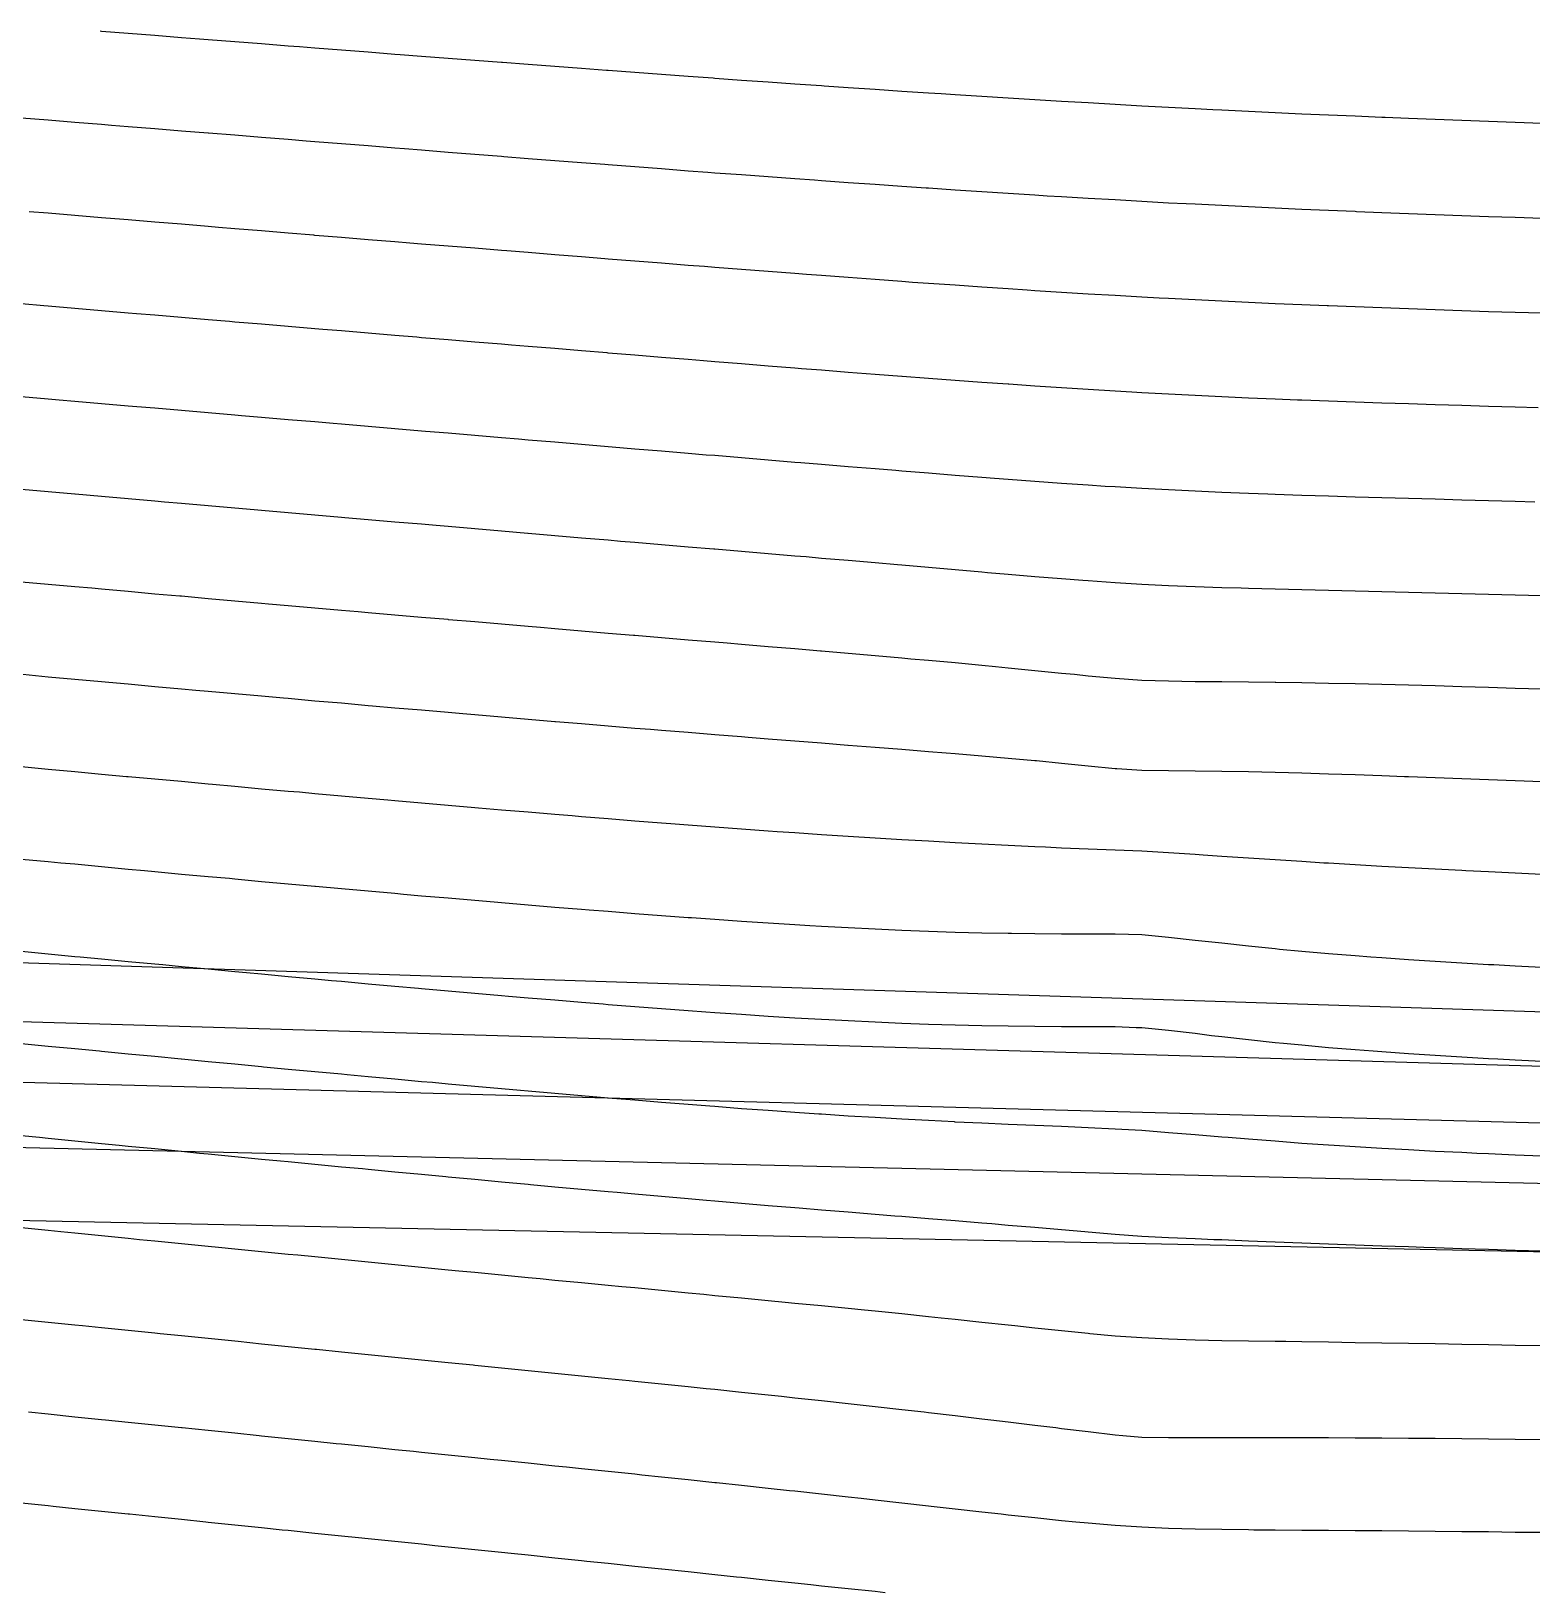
# Model space of a CAD drawing. Header units: metres. Extents: x 3387 to 5486, y 40 to 163.
# Drawn here: x 3616.4 to 3734.6, y 40 to 163 of the extents above; entities that cross this region are included whole.
import ezdxf

# ---------------------------------------------------------------- set-up
doc = ezdxf.new("R2010")
doc.units = ezdxf.units.M
for name, color, linetype in [('Contour_Level_10', 7, 'Continuous'), ('Contour_Level_11', 7, 'Continuous'), ('Contour_Level_12', 7, 'Continuous'), ('Contour_Level_13', 7, 'Continuous'), ('Contour_Level_14', 7, 'Continuous'), ('Contour_Level_15', 7, 'Continuous'), ('Contour_Level_16', 7, 'Continuous'), ('Contour_Level_17', 7, 'Continuous'), ('Contour_Level_18', 7, 'Continuous'), ('Contour_Level_19', 7, 'Continuous'), ('Contour_Level_20', 7, 'Continuous'), ('Contour_Level_21', 7, 'Continuous'), ('Contour_Level_22', 7, 'Continuous'), ('Contour_Level_23', 7, 'Continuous'), ('Contour_Level_7', 7, 'Continuous'), ('Contour_Level_8', 7, 'Continuous'), ('Contour_Level_9', 7, 'Continuous')]:
    doc.layers.add(name, color=color, linetype=linetype)

msp = doc.modelspace()

# ---------------------------------------------------------------- linework, layer by layer
at = {"layer": 'Contour_Level_10'}
msp.add_lwpolyline([(3735.09, 133.33), (3733.28, 133.38), (3731.18, 133.45), (3729.08, 133.51), (3726.98, 133.58), (3724.88, 133.64), (3722.78, 133.71), (3720.68, 133.78), (3718.57, 133.86), (3716.47, 133.94), (3716.15, 133.95), (3714.37, 134.02), (3712.27, 134.11), (3710.17, 134.2), (3708.07, 134.3), (3705.97, 134.41), (3703.87, 134.52), (3703.08, 134.57), (3701.77, 134.64), (3699.66, 134.77), (3697.56, 134.9), (3695.46, 135.04), (3693.39, 135.19), (3693.36, 135.19), (3691.26, 135.34), (3689.16, 135.49), (3687.06, 135.65), (3684.99, 135.8), (3684.96, 135.81), (3682.86, 135.97), (3680.75, 136.13), (3678.65, 136.3), (3677.07, 136.42), (3676.55, 136.46), (3674.45, 136.63), (3672.35, 136.8), (3670.25, 136.97), (3669.35, 137.04), (3668.15, 137.14), (3666.05, 137.31), (3663.95, 137.48), (3661.84, 137.65), (3661.75, 137.66), (3659.74, 137.82), (3657.64, 138), (3655.54, 138.17), (3654.23, 138.28), (3653.44, 138.34), (3651.34, 138.51), (3649.24, 138.69), (3647.14, 138.86), (3646.76, 138.89), (3645.04, 139.04), (3642.93, 139.21), (3640.83, 139.39), (3639.36, 139.51), (3638.73, 139.56), (3636.63, 139.74), (3634.53, 139.92), (3632.43, 140.09), (3632, 140.13), (3630.33, 140.27), (3628.23, 140.45), (3626.13, 140.63), (3624.68, 140.75), (3624.02, 140.8), (3621.92, 140.98), (3619.82, 141.16), (3617.72, 141.34), (3617.39, 141.37), (3615.62, 141.52)], dxfattribs=at)
at = {"layer": 'Contour_Level_11'}
msp.add_lwpolyline([(3734.84, 125.91), (3733.28, 125.96), (3731.18, 126.01), (3729.08, 126.07), (3726.98, 126.13), (3724.88, 126.19), (3722.78, 126.25), (3720.68, 126.31), (3718.57, 126.37), (3716.47, 126.44), (3714.37, 126.51), (3713.81, 126.53), (3712.27, 126.59), (3710.17, 126.67), (3708.07, 126.76), (3705.97, 126.87), (3703.87, 126.98), (3701.77, 127.1), (3701, 127.15), (3699.66, 127.24), (3697.56, 127.38), (3695.46, 127.53), (3693.36, 127.68), (3692.26, 127.77), (3691.26, 127.85), (3689.16, 128.01), (3687.06, 128.18), (3684.96, 128.35), (3684.51, 128.39), (3682.86, 128.52), (3680.75, 128.7), (3678.65, 128.87), (3677.01, 129.01), (3676.55, 129.04), (3674.45, 129.22), (3672.35, 129.39), (3670.25, 129.57), (3669.56, 129.62), (3668.15, 129.74), (3666.05, 129.92), (3663.95, 130.09), (3662.15, 130.24), (3661.84, 130.27), (3659.74, 130.44), (3657.64, 130.62), (3655.54, 130.79), (3654.77, 130.86), (3653.44, 130.97), (3651.34, 131.15), (3649.24, 131.33), (3647.44, 131.48), (3647.14, 131.5), (3645.04, 131.68), (3642.93, 131.86), (3640.83, 132.04), (3640.16, 132.1), (3638.73, 132.22), (3636.63, 132.4), (3634.53, 132.58), (3632.94, 132.71), (3632.43, 132.76), (3630.33, 132.94), (3628.23, 133.12), (3626.13, 133.3), (3625.75, 133.33), (3624.02, 133.48), (3621.92, 133.66), (3619.82, 133.84), (3618.6, 133.95), (3617.72, 134.03), (3615.62, 134.21)], dxfattribs=at)
at = {"layer": 'Contour_Level_12'}
msp.add_lwpolyline([(3735.38, 118.52), (3733.28, 118.57), (3731.18, 118.63), (3729.08, 118.69), (3726.98, 118.74), (3724.88, 118.79), (3722.78, 118.84), (3720.68, 118.89), (3718.57, 118.94), (3716.47, 118.99), (3714.37, 119.04), (3712.27, 119.1), (3711.71, 119.12), (3710.17, 119.16), (3708.07, 119.23), (3705.97, 119.32), (3703.87, 119.43), (3701.77, 119.56), (3699.66, 119.7), (3699.24, 119.73), (3697.56, 119.86), (3695.46, 120.03), (3693.36, 120.21), (3691.73, 120.35), (3691.26, 120.39), (3689.16, 120.58), (3687.06, 120.76), (3684.96, 120.94), (3684.62, 120.97), (3682.86, 121.12), (3680.75, 121.3), (3678.65, 121.48), (3677.43, 121.59), (3676.55, 121.66), (3674.45, 121.84), (3672.35, 122.02), (3670.25, 122.2), (3670.15, 122.21), (3668.15, 122.37), (3666.05, 122.55), (3663.95, 122.73), (3662.82, 122.82), (3661.84, 122.91), (3659.74, 123.08), (3657.64, 123.26), (3655.54, 123.44), (3655.52, 123.44), (3653.44, 123.62), (3651.34, 123.8), (3649.24, 123.98), (3648.28, 124.06), (3647.14, 124.16), (3645.04, 124.34), (3642.93, 124.52), (3641.09, 124.68), (3640.83, 124.7), (3638.73, 124.88), (3636.63, 125.06), (3634.53, 125.25), (3633.96, 125.3), (3632.43, 125.43), (3630.33, 125.61), (3628.23, 125.8), (3626.89, 125.91), (3626.13, 125.98), (3624.02, 126.17), (3621.92, 126.35), (3619.85, 126.53), (3619.82, 126.54), (3617.72, 126.72), (3615.62, 126.91)], dxfattribs=at)
at = {"layer": 'Contour_Level_13'}
msp.add_lwpolyline([(3735.38, 111.18), (3733.28, 111.24), (3731.18, 111.31), (3729.08, 111.37), (3726.98, 111.43), (3724.88, 111.48), (3722.78, 111.54), (3720.68, 111.59), (3718.57, 111.63), (3716.47, 111.67), (3714.43, 111.7), (3714.37, 111.7), (3712.27, 111.72), (3710.17, 111.74), (3708.07, 111.76), (3705.97, 111.8), (3703.87, 111.87), (3701.77, 112.01), (3699.66, 112.21), (3698.58, 112.32), (3697.56, 112.42), (3695.46, 112.63), (3693.36, 112.84), (3692.36, 112.93), (3691.26, 113.04), (3689.16, 113.24), (3687.06, 113.43), (3685.69, 113.55), (3684.96, 113.62), (3682.86, 113.8), (3680.75, 113.98), (3678.65, 114.16), (3678.56, 114.17), (3676.55, 114.34), (3674.45, 114.52), (3672.35, 114.69), (3671.21, 114.79), (3670.25, 114.87), (3668.15, 115.04), (3666.05, 115.22), (3663.95, 115.4), (3663.82, 115.41), (3661.84, 115.57), (3659.74, 115.75), (3657.64, 115.93), (3656.5, 116.03), (3655.54, 116.11), (3653.44, 116.29), (3651.34, 116.47), (3649.26, 116.64), (3649.24, 116.65), (3647.14, 116.83), (3645.04, 117.01), (3642.93, 117.19), (3642.13, 117.26), (3640.83, 117.37), (3638.73, 117.56), (3636.63, 117.74), (3635.07, 117.88), (3634.53, 117.93), (3632.43, 118.11), (3630.33, 118.3), (3628.23, 118.49), (3628.09, 118.5), (3626.13, 118.67), (3624.02, 118.86), (3621.92, 119.05), (3621.16, 119.12), (3619.82, 119.24), (3617.72, 119.42), (3615.62, 119.61)], dxfattribs=at)
at = {"layer": 'Contour_Level_14'}
msp.add_lwpolyline([(3735.38, 103.88), (3733.28, 103.96), (3731.18, 104.04), (3729.08, 104.11), (3726.98, 104.19), (3724.88, 104.27), (3724.58, 104.28), (3722.78, 104.35), (3720.68, 104.42), (3718.57, 104.49), (3716.47, 104.56), (3714.37, 104.61), (3712.27, 104.66), (3710.17, 104.69), (3708.07, 104.72), (3705.97, 104.73), (3703.87, 104.76), (3701.9, 104.9), (3701.77, 104.91), (3699.66, 105.12), (3697.56, 105.33), (3695.57, 105.52), (3695.46, 105.53), (3693.36, 105.72), (3691.26, 105.9), (3689.16, 106.08), (3688.47, 106.14), (3687.06, 106.25), (3684.96, 106.42), (3682.86, 106.59), (3680.75, 106.75), (3680.72, 106.75), (3678.65, 106.92), (3676.55, 107.08), (3674.45, 107.25), (3672.86, 107.37), (3672.35, 107.41), (3670.25, 107.58), (3668.15, 107.75), (3666.05, 107.92), (3665.16, 107.99), (3663.95, 108.09), (3661.84, 108.26), (3659.74, 108.44), (3657.68, 108.61), (3657.64, 108.61), (3655.54, 108.79), (3653.44, 108.97), (3651.34, 109.15), (3650.4, 109.23), (3649.24, 109.33), (3647.14, 109.51), (3645.04, 109.69), (3643.27, 109.84), (3642.93, 109.87), (3640.83, 110.06), (3638.73, 110.24), (3636.63, 110.43), (3636.26, 110.46), (3634.53, 110.62), (3632.43, 110.8), (3630.33, 110.99), (3629.35, 111.08), (3628.23, 111.18), (3626.13, 111.37), (3624.02, 111.56), (3622.51, 111.7), (3621.92, 111.75), (3619.82, 111.94), (3617.72, 112.13), (3615.72, 112.32)], dxfattribs=at)
at = {"layer": 'Contour_Level_15'}
msp.add_lwpolyline([(3735.38, 96.59), (3733.28, 96.68), (3731.18, 96.78), (3729.39, 96.86), (3729.08, 96.88), (3726.98, 96.99), (3724.88, 97.1), (3722.78, 97.21), (3720.68, 97.33), (3718.57, 97.46), (3718.22, 97.48), (3716.47, 97.59), (3714.37, 97.72), (3712.27, 97.86), (3710.17, 98), (3708.7, 98.1), (3708.07, 98.14), (3705.97, 98.28), (3703.87, 98.41), (3701.77, 98.5), (3699.66, 98.58), (3697.56, 98.66), (3696.3, 98.72), (3695.46, 98.76), (3693.36, 98.85), (3691.26, 98.96), (3689.16, 99.07), (3687.06, 99.19), (3684.96, 99.31), (3684.55, 99.34), (3682.86, 99.44), (3680.75, 99.57), (3678.65, 99.71), (3676.55, 99.86), (3675.14, 99.95), (3674.45, 100), (3672.35, 100.15), (3670.25, 100.31), (3668.15, 100.47), (3666.78, 100.57), (3666.05, 100.63), (3663.95, 100.79), (3661.84, 100.96), (3659.74, 101.13), (3659.01, 101.19), (3657.64, 101.3), (3655.54, 101.48), (3653.44, 101.65), (3651.62, 101.81), (3651.34, 101.83), (3649.24, 102.01), (3647.14, 102.2), (3645.04, 102.38), (3644.48, 102.43), (3642.93, 102.56), (3640.83, 102.75), (3638.73, 102.94), (3637.51, 103.05), (3636.63, 103.12), (3634.53, 103.31), (3632.43, 103.5), (3630.66, 103.66), (3630.33, 103.69), (3628.23, 103.89), (3626.13, 104.08), (3624.02, 104.27), (3623.9, 104.28), (3621.92, 104.46), (3619.82, 104.66), (3617.72, 104.85), (3617.2, 104.9), (3615.62, 105.05)], dxfattribs=at)
at = {"layer": 'Contour_Level_16'}
msp.add_lwpolyline([(3735.38, 89.26), (3733.28, 89.36), (3731.62, 89.45), (3731.18, 89.47), (3729.08, 89.59), (3726.98, 89.72), (3724.88, 89.85), (3722.78, 90), (3721.92, 90.07), (3720.68, 90.16), (3718.57, 90.33), (3716.47, 90.52), (3714.72, 90.68), (3714.37, 90.72), (3712.27, 90.93), (3710.17, 91.16), (3708.87, 91.3), (3708.07, 91.39), (3705.97, 91.62), (3703.87, 91.82), (3701.77, 91.89), (3699.66, 91.89), (3697.56, 91.89), (3695.46, 91.9), (3693.61, 91.92), (3693.36, 91.92), (3691.26, 91.96), (3689.16, 92.01), (3687.06, 92.08), (3684.96, 92.17), (3682.86, 92.26), (3680.75, 92.37), (3678.65, 92.48), (3677.72, 92.54), (3676.55, 92.61), (3674.45, 92.74), (3672.35, 92.88), (3670.25, 93.02), (3668.4, 93.16), (3668.15, 93.17), (3666.05, 93.33), (3663.95, 93.49), (3661.84, 93.65), (3660.34, 93.77), (3659.74, 93.82), (3657.64, 93.99), (3655.54, 94.17), (3653.44, 94.34), (3652.85, 94.39), (3651.34, 94.52), (3649.24, 94.7), (3647.14, 94.88), (3645.71, 95.01), (3645.04, 95.07), (3642.93, 95.26), (3640.83, 95.44), (3638.78, 95.63), (3638.73, 95.63), (3636.63, 95.82), (3634.53, 96.01), (3632.43, 96.21), (3632, 96.25), (3630.33, 96.4), (3628.23, 96.59), (3626.13, 96.79), (3625.32, 96.86), (3624.02, 96.98), (3621.92, 97.18), (3619.82, 97.38), (3618.71, 97.48), (3617.72, 97.58), (3615.62, 97.77)], dxfattribs=at)
at = {"layer": 'Contour_Level_17'}
msp.add_lwpolyline([(3735.38, 81.86), (3733.28, 81.96), (3731.91, 82.03), (3731.18, 82.07), (3729.08, 82.18), (3726.98, 82.31), (3724.88, 82.45), (3722.78, 82.6), (3722.11, 82.65), (3720.68, 82.76), (3718.57, 82.93), (3716.47, 83.13), (3715.05, 83.27), (3714.37, 83.33), (3712.27, 83.56), (3710.17, 83.79), (3709.37, 83.88), (3708.07, 84.04), (3705.97, 84.28), (3703.87, 84.49), (3703.44, 84.5), (3701.77, 84.57), (3699.66, 84.59), (3697.56, 84.59), (3695.46, 84.6), (3693.36, 84.62), (3691.26, 84.66), (3689.16, 84.7), (3687.06, 84.77), (3684.96, 84.85), (3682.86, 84.94), (3680.75, 85.04), (3679.21, 85.12), (3678.65, 85.15), (3676.55, 85.27), (3674.45, 85.4), (3672.35, 85.54), (3670.25, 85.69), (3669.54, 85.74), (3668.15, 85.84), (3666.05, 86), (3663.95, 86.16), (3661.84, 86.32), (3661.43, 86.36), (3659.74, 86.49), (3657.64, 86.67), (3655.54, 86.84), (3653.98, 86.97), (3653.44, 87.02), (3651.34, 87.2), (3649.24, 87.39), (3647.14, 87.57), (3646.9, 87.59), (3645.04, 87.76), (3642.93, 87.95), (3640.83, 88.14), (3640.05, 88.21), (3638.73, 88.33), (3636.63, 88.52), (3634.53, 88.72), (3633.34, 88.83), (3632.43, 88.91), (3630.33, 89.11), (3628.23, 89.31), (3626.75, 89.45), (3626.13, 89.51), (3624.02, 89.7), (3621.92, 89.9), (3620.23, 90.07), (3619.82, 90.1), (3617.72, 90.3), (3615.62, 90.51)], dxfattribs=at)
at = {"layer": 'Contour_Level_18'}
msp.add_lwpolyline([(3735.38, 74.4), (3733.28, 74.48), (3731.18, 74.57), (3730.27, 74.61), (3729.08, 74.67), (3726.98, 74.77), (3724.88, 74.88), (3722.78, 75), (3720.68, 75.12), (3719.02, 75.23), (3718.57, 75.26), (3716.47, 75.4), (3714.37, 75.56), (3712.27, 75.72), (3710.69, 75.85), (3710.17, 75.89), (3708.07, 76.07), (3705.97, 76.24), (3703.87, 76.41), (3702.83, 76.47), (3701.77, 76.53), (3699.66, 76.63), (3697.56, 76.72), (3695.46, 76.8), (3693.36, 76.89), (3691.26, 76.98), (3689.16, 77.08), (3689.13, 77.09), (3687.06, 77.19), (3684.96, 77.3), (3682.86, 77.43), (3680.75, 77.55), (3678.65, 77.69), (3678.44, 77.7), (3676.55, 77.83), (3674.45, 77.98), (3672.35, 78.13), (3670.25, 78.29), (3669.84, 78.32), (3668.15, 78.45), (3666.05, 78.62), (3663.95, 78.79), (3662.14, 78.94), (3661.84, 78.96), (3659.74, 79.14), (3657.64, 79.32), (3655.54, 79.5), (3654.93, 79.56), (3653.44, 79.69), (3651.34, 79.88), (3649.24, 80.06), (3648.01, 80.18), (3647.14, 80.25), (3645.04, 80.45), (3642.93, 80.64), (3641.28, 80.79), (3640.83, 80.84), (3638.73, 81.03), (3636.63, 81.23), (3634.69, 81.41), (3634.53, 81.43), (3632.43, 81.63), (3630.33, 81.83), (3628.23, 82.03), (3628.19, 82.03), (3626.13, 82.23), (3624.02, 82.43), (3621.92, 82.63), (3621.76, 82.65), (3619.82, 82.84), (3617.72, 83.04), (3615.62, 83.24)], dxfattribs=at)
at = {"layer": 'Contour_Level_19'}
for points in [[(3386.6, 97), (5157.42, 40)], [(3735.38, 66.91), (3733.28, 66.97), (3731.18, 67.03), (3729.08, 67.1), (3726.98, 67.17), (3726.1, 67.2), (3724.88, 67.24), (3722.78, 67.31), (3720.68, 67.38), (3718.57, 67.46), (3716.47, 67.54), (3714.37, 67.62), (3712.27, 67.7), (3710.17, 67.79), (3709.56, 67.81), (3708.07, 67.88), (3705.97, 67.97), (3703.87, 68.07), (3701.77, 68.23), (3699.66, 68.41), (3699.4, 68.43), (3697.56, 68.59), (3695.46, 68.77), (3693.36, 68.94), (3692.05, 69.05), (3691.26, 69.11), (3689.16, 69.29), (3687.06, 69.46), (3684.96, 69.63), (3684.43, 69.67), (3682.86, 69.8), (3680.75, 69.97), (3678.65, 70.14), (3676.88, 70.29), (3676.55, 70.31), (3674.45, 70.49), (3672.35, 70.67), (3670.25, 70.85), (3669.59, 70.9), (3668.15, 71.03), (3666.05, 71.21), (3663.95, 71.4), (3662.55, 71.52), (3661.84, 71.59), (3659.74, 71.77), (3657.64, 71.96), (3655.71, 72.14), (3655.54, 72.16), (3653.44, 72.35), (3651.34, 72.54), (3649.24, 72.74), (3649.04, 72.76), (3647.14, 72.94), (3645.04, 73.14), (3642.93, 73.33), (3642.49, 73.38), (3640.83, 73.53), (3638.73, 73.74), (3636.63, 73.94), (3636.03, 73.99), (3634.53, 74.14), (3632.43, 74.34), (3630.33, 74.55), (3629.65, 74.61), (3628.23, 74.75), (3626.13, 74.96), (3624.02, 75.16), (3623.32, 75.23), (3621.92, 75.37), (3619.82, 75.57), (3617.72, 75.78), (3617.03, 75.85), (3615.62, 75.99)]]:
    msp.add_lwpolyline(points, dxfattribs=at)
at = {"layer": 'Contour_Level_20'}
for points in [[(3386.6, 91.76), (5141.49, 40)], [(3735.38, 59.44), (3733.28, 59.48), (3731.18, 59.52), (3729.08, 59.56), (3726.98, 59.6), (3724.88, 59.64), (3722.78, 59.67), (3720.68, 59.7), (3718.57, 59.73), (3716.47, 59.76), (3715.22, 59.78), (3714.37, 59.79), (3712.27, 59.82), (3710.17, 59.85), (3708.07, 59.9), (3705.97, 59.97), (3703.87, 60.07), (3701.77, 60.22), (3699.78, 60.4), (3699.66, 60.41), (3697.56, 60.62), (3695.46, 60.84), (3693.86, 61.02), (3693.36, 61.07), (3691.26, 61.3), (3689.16, 61.52), (3688.08, 61.63), (3687.06, 61.74), (3684.96, 61.96), (3682.86, 62.17), (3682.04, 62.25), (3680.75, 62.38), (3678.65, 62.59), (3676.55, 62.79), (3675.77, 62.87), (3674.45, 63), (3672.35, 63.2), (3670.25, 63.4), (3669.36, 63.49), (3668.15, 63.6), (3666.05, 63.8), (3663.95, 64.01), (3662.91, 64.11), (3661.84, 64.21), (3659.74, 64.41), (3657.64, 64.61), (3656.47, 64.72), (3655.54, 64.81), (3653.44, 65.02), (3651.34, 65.22), (3650.07, 65.34), (3649.24, 65.42), (3647.14, 65.63), (3645.04, 65.83), (3643.71, 65.96), (3642.93, 66.04), (3640.83, 66.24), (3638.73, 66.45), (3637.4, 66.58), (3636.63, 66.65), (3634.53, 66.86), (3632.43, 67.07), (3631.14, 67.2), (3630.33, 67.28), (3628.23, 67.48), (3626.13, 67.69), (3624.91, 67.81), (3624.02, 67.9), (3621.92, 68.11), (3619.82, 68.32), (3618.71, 68.43), (3617.72, 68.53), (3615.62, 68.74)]]:
    msp.add_lwpolyline(points, dxfattribs=at)
at = {"layer": 'Contour_Level_21'}
for points in [[(3386.6, 86.31), (5126, 40)], [(3735.38, 52.05), (3733.28, 52.08), (3731.18, 52.1), (3729.08, 52.12), (3726.98, 52.15), (3724.88, 52.16), (3722.78, 52.18), (3720.68, 52.19), (3718.57, 52.2), (3716.47, 52.2), (3714.37, 52.21), (3712.27, 52.21), (3710.17, 52.2), (3708.07, 52.2), (3705.97, 52.2), (3703.87, 52.23), (3702.38, 52.36), (3701.77, 52.42), (3699.66, 52.67), (3697.56, 52.92), (3697.09, 52.98), (3695.46, 53.18), (3693.36, 53.43), (3691.98, 53.6), (3691.26, 53.68), (3689.16, 53.93), (3687.06, 54.18), (3686.72, 54.22), (3684.96, 54.42), (3682.86, 54.65), (3681.21, 54.83), (3680.75, 54.88), (3678.65, 55.11), (3676.55, 55.34), (3675.48, 55.45), (3674.45, 55.56), (3672.35, 55.78), (3670.25, 56), (3669.55, 56.07), (3668.15, 56.21), (3666.05, 56.43), (3663.95, 56.64), (3663.49, 56.69), (3661.84, 56.86), (3659.74, 57.07), (3657.64, 57.28), (3657.36, 57.31), (3655.54, 57.49), (3653.44, 57.7), (3651.34, 57.91), (3651.19, 57.92), (3649.24, 58.12), (3647.14, 58.33), (3645.04, 58.54), (3645.02, 58.54), (3642.93, 58.75), (3640.83, 58.96), (3638.85, 59.16), (3638.73, 59.17), (3636.63, 59.38), (3634.53, 59.59), (3632.69, 59.78), (3632.43, 59.81), (3630.33, 60.02), (3628.23, 60.23), (3626.55, 60.4), (3626.13, 60.44), (3624.02, 60.65), (3621.92, 60.86), (3620.43, 61.02), (3619.82, 61.08), (3617.72, 61.29), (3615.62, 61.5)]]:
    msp.add_lwpolyline(points, dxfattribs=at)
at = {"layer": 'Contour_Level_22'}
for points in [[(3386.6, 80.45), (5110.37, 40)], [(3735.38, 44.74), (3733.28, 44.76), (3731.18, 44.79), (3729.08, 44.81), (3726.98, 44.83), (3724.88, 44.85), (3722.78, 44.87), (3720.68, 44.88), (3718.57, 44.9), (3716.47, 44.91), (3714.37, 44.93), (3712.71, 44.94), (3712.27, 44.95), (3710.17, 44.98), (3708.07, 45.01), (3705.97, 45.07), (3703.87, 45.16), (3701.77, 45.29), (3699.66, 45.47), (3698.67, 45.56), (3697.56, 45.67), (3695.46, 45.89), (3693.36, 46.12), (3692.79, 46.18), (3691.26, 46.35), (3689.16, 46.59), (3687.29, 46.8), (3687.06, 46.82), (3684.96, 47.06), (3682.86, 47.3), (3681.76, 47.42), (3680.75, 47.53), (3678.65, 47.76), (3676.55, 47.99), (3676.13, 48.04), (3674.45, 48.22), (3672.35, 48.44), (3670.38, 48.65), (3670.25, 48.67), (3668.15, 48.89), (3666.05, 49.11), (3664.5, 49.27), (3663.95, 49.33), (3661.84, 49.55), (3659.74, 49.77), (3658.55, 49.89), (3657.64, 49.98), (3655.54, 50.2), (3653.44, 50.41), (3652.53, 50.51), (3651.34, 50.63), (3649.24, 50.84), (3647.14, 51.06), (3646.49, 51.13), (3645.04, 51.27), (3642.93, 51.49), (3640.83, 51.7), (3640.42, 51.74), (3638.73, 51.92), (3636.63, 52.13), (3634.53, 52.34), (3634.35, 52.36), (3632.43, 52.56), (3630.33, 52.77), (3628.28, 52.98), (3628.23, 52.99), (3626.13, 53.2), (3624.02, 53.41), (3622.23, 53.6), (3621.92, 53.63), (3619.82, 53.84), (3617.72, 54.06), (3616.18, 54.22)]]:
    msp.add_lwpolyline(points, dxfattribs=at)
at = {"layer": 'Contour_Level_23'}
for points in [[(3386.6, 74.05), (5037.4, 40)], [(3683.67, 40), (3682.86, 40.09), (3680.75, 40.31), (3678.65, 40.53), (3677.8, 40.62), (3676.55, 40.75), (3674.45, 40.97), (3672.35, 41.19), (3671.95, 41.24), (3670.25, 41.42), (3668.15, 41.64), (3666.07, 41.85), (3666.05, 41.86), (3663.95, 42.08), (3661.84, 42.3), (3660.15, 42.47), (3659.74, 42.51), (3657.64, 42.73), (3655.54, 42.95), (3654.19, 43.09), (3653.44, 43.17), (3651.34, 43.38), (3649.24, 43.6), (3648.19, 43.71), (3647.14, 43.82), (3645.04, 44.03), (3642.93, 44.25), (3642.18, 44.33), (3640.83, 44.47), (3638.73, 44.68), (3636.63, 44.9), (3636.16, 44.94), (3634.53, 45.11), (3632.43, 45.33), (3630.33, 45.54), (3630.14, 45.56), (3628.23, 45.76), (3626.13, 45.98), (3624.13, 46.18), (3624.02, 46.19), (3621.92, 46.41), (3619.82, 46.62), (3618.12, 46.8), (3617.72, 46.84), (3615.62, 47.06)]]:
    msp.add_lwpolyline(points, dxfattribs=at)
at = {"layer": 'Contour_Level_7'}
msp.add_lwpolyline([(3735.38, 155.73), (3733.28, 155.81), (3731.18, 155.88), (3729.08, 155.96), (3726.98, 156.04), (3724.88, 156.13), (3723.05, 156.2), (3722.78, 156.21), (3720.68, 156.3), (3718.57, 156.39), (3716.47, 156.48), (3714.37, 156.58), (3712.27, 156.68), (3710.17, 156.78), (3709.46, 156.82), (3708.07, 156.89), (3705.97, 157), (3703.87, 157.11), (3701.77, 157.23), (3699.66, 157.35), (3698.08, 157.44), (3697.56, 157.47), (3695.46, 157.59), (3693.36, 157.72), (3691.26, 157.85), (3689.16, 157.98), (3688.06, 158.06), (3687.06, 158.12), (3684.96, 158.26), (3682.86, 158.4), (3680.75, 158.54), (3678.84, 158.67), (3678.65, 158.69), (3676.55, 158.83), (3674.45, 158.98), (3672.35, 159.13), (3670.25, 159.28), (3670.12, 159.29), (3668.15, 159.43), (3666.05, 159.59), (3663.95, 159.74), (3661.84, 159.9), (3661.71, 159.91), (3659.74, 160.06), (3657.64, 160.21), (3655.54, 160.37), (3653.51, 160.53), (3653.44, 160.53), (3651.34, 160.69), (3649.24, 160.85), (3647.14, 161.02), (3645.46, 161.15), (3645.04, 161.18), (3642.93, 161.34), (3640.83, 161.5), (3638.73, 161.67), (3637.51, 161.76), (3636.63, 161.83), (3634.53, 162), (3632.43, 162.16), (3630.33, 162.33), (3629.64, 162.38), (3628.23, 162.49), (3626.13, 162.66), (3624.02, 162.83), (3621.92, 162.99), (3621.82, 163)], dxfattribs=at)
at = {"layer": 'Contour_Level_8'}
msp.add_lwpolyline([(3735.38, 148.25), (3733.28, 148.32), (3731.18, 148.39), (3729.08, 148.47), (3726.98, 148.54), (3724.88, 148.62), (3722.78, 148.7), (3720.8, 148.78), (3720.68, 148.79), (3718.57, 148.88), (3716.47, 148.97), (3714.37, 149.06), (3712.27, 149.16), (3710.17, 149.26), (3708.07, 149.37), (3707.37, 149.4), (3705.97, 149.47), (3703.87, 149.59), (3701.77, 149.71), (3699.66, 149.83), (3697.56, 149.95), (3696.43, 150.02), (3695.46, 150.08), (3693.36, 150.21), (3691.26, 150.35), (3689.16, 150.48), (3687.06, 150.63), (3686.88, 150.64), (3684.96, 150.77), (3682.86, 150.92), (3680.75, 151.06), (3678.65, 151.21), (3678.08, 151.26), (3676.55, 151.37), (3674.45, 151.52), (3672.35, 151.68), (3670.25, 151.83), (3669.7, 151.87), (3668.15, 151.99), (3666.05, 152.15), (3663.95, 152.31), (3661.84, 152.47), (3661.58, 152.49), (3659.74, 152.63), (3657.64, 152.8), (3655.54, 152.96), (3653.63, 153.11), (3653.44, 153.13), (3651.34, 153.29), (3649.24, 153.46), (3647.14, 153.62), (3645.79, 153.73), (3645.04, 153.79), (3642.93, 153.96), (3640.83, 154.12), (3638.73, 154.29), (3638.04, 154.35), (3636.63, 154.46), (3634.53, 154.63), (3632.43, 154.8), (3630.36, 154.96), (3630.33, 154.97), (3628.23, 155.14), (3626.13, 155.31), (3624.02, 155.48), (3622.72, 155.58), (3621.92, 155.65), (3619.82, 155.82), (3617.72, 155.99), (3615.62, 156.16)], dxfattribs=at)
at = {"layer": 'Contour_Level_9'}
msp.add_lwpolyline([(3735.38, 140.78), (3733.28, 140.84), (3731.18, 140.91), (3729.08, 140.98), (3726.98, 141.05), (3724.88, 141.13), (3722.78, 141.2), (3720.68, 141.28), (3718.57, 141.36), (3718.49, 141.37), (3716.47, 141.45), (3714.37, 141.54), (3712.27, 141.63), (3710.17, 141.73), (3708.07, 141.84), (3705.97, 141.95), (3705.23, 141.98), (3703.87, 142.06), (3701.77, 142.18), (3699.66, 142.3), (3697.56, 142.43), (3695.46, 142.56), (3694.84, 142.6), (3693.36, 142.7), (3691.26, 142.84), (3689.16, 142.99), (3687.06, 143.13), (3685.82, 143.22), (3684.96, 143.28), (3682.86, 143.44), (3680.75, 143.59), (3678.65, 143.75), (3677.46, 143.84), (3676.55, 143.91), (3674.45, 144.07), (3672.35, 144.23), (3670.25, 144.39), (3669.42, 144.46), (3668.15, 144.56), (3666.05, 144.72), (3663.95, 144.89), (3661.84, 145.05), (3661.58, 145.08), (3659.74, 145.22), (3657.64, 145.39), (3655.54, 145.56), (3653.85, 145.69), (3653.44, 145.73), (3651.34, 145.9), (3649.24, 146.07), (3647.14, 146.24), (3646.22, 146.31), (3645.04, 146.41), (3642.93, 146.58), (3640.83, 146.75), (3638.73, 146.92), (3638.65, 146.93), (3636.63, 147.1), (3634.53, 147.27), (3632.43, 147.44), (3631.14, 147.55), (3630.33, 147.61), (3628.23, 147.79), (3626.13, 147.96), (3624.02, 148.14), (3623.67, 148.17), (3621.92, 148.31), (3619.82, 148.49), (3617.72, 148.66), (3616.23, 148.78)], dxfattribs=at)

doc.saveas('drawing.dxf')
